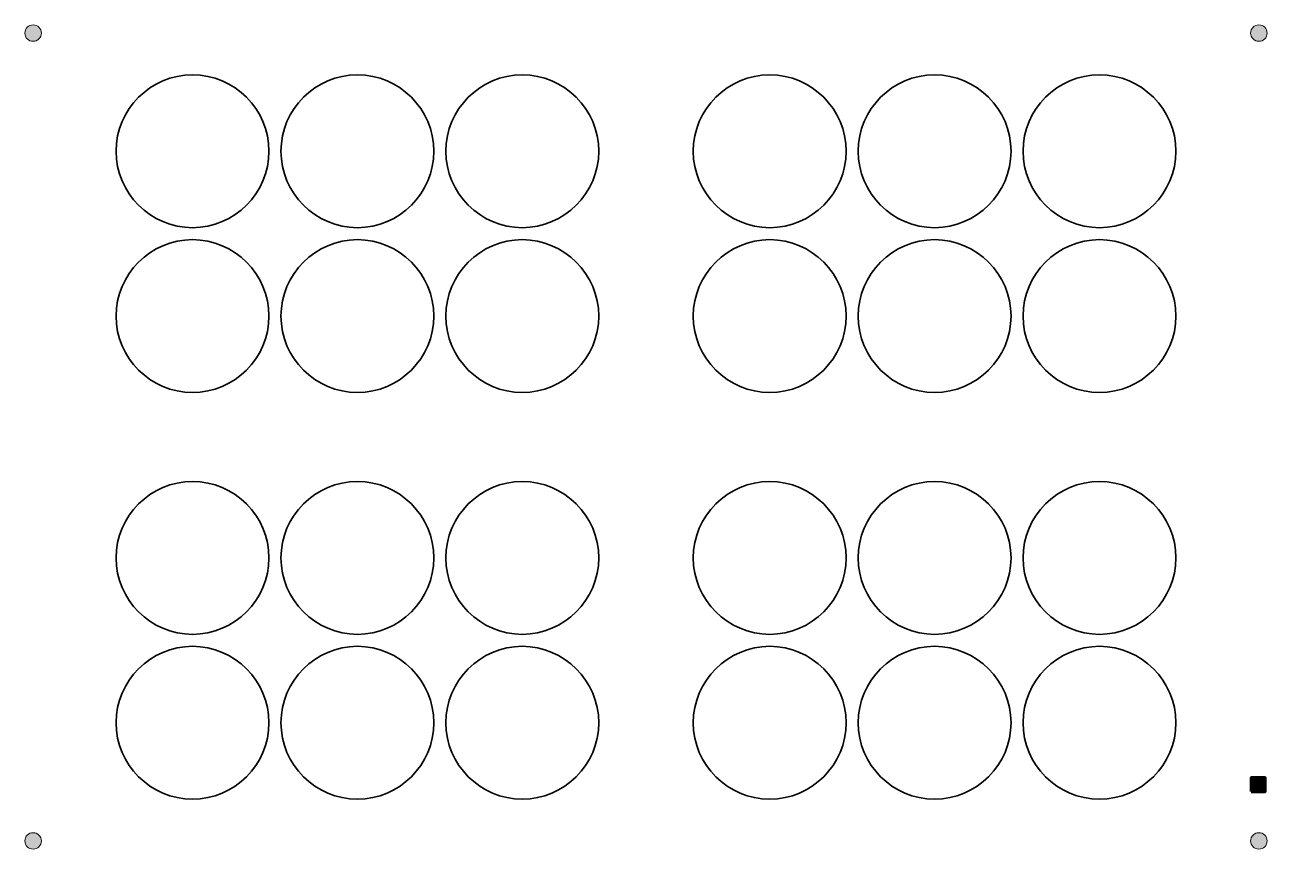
# Model space of a CAD drawing. Header units: inches. Extents: x 15 to 467, y 15 to 315.
import ezdxf

# ---------------------------------------------------------------- set-up
doc = ezdxf.new("R2010")
doc.units = ezdxf.units.IN
doc.header["$MEASUREMENT"] = 0
doc.layers.add('Layer 1', color=7, linetype='Continuous')

msp = doc.modelspace()

# ---------------------------------------------------------------- hatches: boundary and pattern name
at = {"layer": 'Layer 1', "true_color": 0x231f20}
h = msp.add_hatch(color=250, dxfattribs=at)
h.dxf.hatch_style = 2
edge = h.paths.add_edge_path()
edge.add_spline(control_points=[(18, 309), (19.66, 309), (21, 310.34), (21, 312), (21, 313.66), (19.66, 315), (18, 315), (16.34, 315), (15, 313.66), (15, 312), (15, 310.34), (16.34, 309), (18, 309)], knot_values=[0, 0, 0, 0, 1, 1, 1, 2, 2, 2, 3, 3, 3, 4, 4, 4, 4], degree=3, periodic=1)
h = msp.add_hatch(color=250, dxfattribs=at)
h.dxf.hatch_style = 2
edge = h.paths.add_edge_path()
edge.add_spline(control_points=[(464, 309), (465.66, 309), (467, 310.34), (467, 312), (467, 313.66), (465.66, 315), (464, 315), (462.34, 315), (461, 313.66), (461, 312), (461, 310.34), (462.34, 309), (464, 309)], knot_values=[0, 0, 0, 0, 1, 1, 1, 2, 2, 2, 3, 3, 3, 4, 4, 4, 4], degree=3, periodic=1)
h = msp.add_hatch(color=250, dxfattribs=at)
h.dxf.hatch_style = 2
h.paths.add_polyline_path([(461.24, 35.99), (466.24, 35.99), (466.24, 40.99), (461.24, 40.99)])
h = msp.add_hatch(color=250, dxfattribs=at)
h.dxf.hatch_style = 2
edge = h.paths.add_edge_path()
edge.add_spline(control_points=[(18, 15), (19.66, 15), (21, 16.34), (21, 18), (21, 19.66), (19.66, 21), (18, 21), (16.34, 21), (15, 19.66), (15, 18), (15, 16.34), (16.34, 15), (18, 15)], knot_values=[0, 0, 0, 0, 1, 1, 1, 2, 2, 2, 3, 3, 3, 4, 4, 4, 4], degree=3, periodic=1)
h = msp.add_hatch(color=250, dxfattribs=at)
h.dxf.hatch_style = 2
edge = h.paths.add_edge_path()
edge.add_spline(control_points=[(464, 15), (465.66, 15), (467, 16.34), (467, 18), (467, 19.66), (465.66, 21), (464, 21), (462.34, 21), (461, 19.66), (461, 18), (461, 16.34), (462.34, 15), (464, 15)], knot_values=[0, 0, 0, 0, 1, 1, 1, 2, 2, 2, 3, 3, 3, 4, 4, 4, 4], degree=3, periodic=1)

# ---------------------------------------------------------------- linework, layer by layer
at = {"layer": 'Layer 1', "lineweight": 0}
msp.add_lwpolyline([(461.24, 35.99), (466.24, 35.99), (466.24, 40.99), (461.24, 40.99), (461.24, 35.99)], dxfattribs=at)
at = {"layer": 'Layer 1', "color": 18, "lineweight": 100, "true_color": 0x000000}
msp.add_lwpolyline([(461.24, 35.99), (466.24, 35.99), (466.24, 40.99), (461.24, 40.99), (461.24, 35.99)], dxfattribs=at)
at = {"layer": 'Layer 1', "lineweight": 0}
for points in [[(18, 309), (19.66, 309), (21, 310.34), (21, 312), (21, 313.66), (19.66, 315), (18, 315), (16.34, 315), (15, 313.66), (15, 312), (15, 310.34), (16.34, 309), (18, 309)], [(464, 309), (465.66, 309), (467, 310.34), (467, 312), (467, 313.66), (465.66, 315), (464, 315), (462.34, 315), (461, 313.66), (461, 312), (461, 310.34), (462.34, 309), (464, 309)], [(18, 15), (19.66, 15), (21, 16.34), (21, 18), (21, 19.66), (19.66, 21), (18, 21), (16.34, 21), (15, 19.66), (15, 18), (15, 16.34), (16.34, 15), (18, 15)], [(464, 15), (465.66, 15), (467, 16.34), (467, 18), (467, 19.66), (465.66, 21), (464, 21), (462.34, 21), (461, 19.66), (461, 18), (461, 16.34), (462.34, 15), (464, 15)]]:
    msp.add_open_spline(points, degree=3, knots=[0, 0, 0, 0, 1, 1, 1, 2, 2, 2, 3, 3, 3, 4, 4, 4, 4], dxfattribs=at)
at = {"layer": 'Layer 1', "color": 240, "lineweight": 35, "true_color": 0xed1c24}
for points in [[(76.01, 241.18), (91.27, 241.18), (103.83, 253.74), (103.83, 269), (103.83, 284.26), (91.27, 296.82), (76.01, 296.82), (60.75, 296.82), (48.19, 284.26), (48.19, 269), (48.19, 253.74), (60.75, 241.18), (76.01, 241.18)], [(136, 241.18), (151.26, 241.18), (163.82, 253.74), (163.82, 269), (163.82, 284.26), (151.26, 296.82), (136, 296.82), (120.74, 296.82), (108.18, 284.26), (108.18, 269), (108.18, 253.74), (120.74, 241.18), (136, 241.18)], [(195.99, 241.18), (211.26, 241.18), (223.81, 253.74), (223.81, 269), (223.81, 284.26), (211.26, 296.82), (195.99, 296.82), (180.73, 296.82), (168.17, 284.26), (168.17, 269), (168.17, 253.74), (180.73, 241.18), (195.99, 241.18)], [(286.01, 241.18), (301.27, 241.18), (313.83, 253.74), (313.83, 269), (313.83, 284.26), (301.27, 296.82), (286.01, 296.82), (270.74, 296.82), (258.18, 284.26), (258.18, 269), (258.18, 253.74), (270.74, 241.18), (286.01, 241.18)], [(346, 241.18), (361.26, 241.18), (373.82, 253.74), (373.82, 269), (373.82, 284.26), (361.26, 296.82), (346, 296.82), (330.74, 296.82), (318.18, 284.26), (318.18, 269), (318.18, 253.74), (330.74, 241.18), (346, 241.18)], [(405.99, 241.18), (421.25, 241.18), (433.81, 253.74), (433.81, 269), (433.81, 284.26), (421.25, 296.82), (405.99, 296.82), (390.73, 296.82), (378.17, 284.26), (378.17, 269), (378.17, 253.74), (390.73, 241.18), (405.99, 241.18)], [(76.01, 181.18), (91.27, 181.18), (103.83, 193.74), (103.83, 209), (103.83, 224.26), (91.27, 236.82), (76.01, 236.82), (60.75, 236.82), (48.19, 224.26), (48.19, 209), (48.19, 193.74), (60.75, 181.18), (76.01, 181.18)], [(136, 181.18), (151.26, 181.18), (163.82, 193.74), (163.82, 209), (163.82, 224.26), (151.26, 236.82), (136, 236.82), (120.74, 236.82), (108.18, 224.26), (108.18, 209), (108.18, 193.74), (120.74, 181.18), (136, 181.18)], [(195.99, 181.18), (211.26, 181.18), (223.81, 193.74), (223.81, 209), (223.81, 224.26), (211.26, 236.82), (195.99, 236.82), (180.73, 236.82), (168.17, 224.26), (168.17, 209), (168.17, 193.74), (180.73, 181.18), (195.99, 181.18)], [(286.01, 181.18), (301.27, 181.18), (313.83, 193.74), (313.83, 209), (313.83, 224.26), (301.27, 236.82), (286.01, 236.82), (270.74, 236.82), (258.18, 224.26), (258.18, 209), (258.18, 193.74), (270.74, 181.18), (286.01, 181.18)], [(346, 181.18), (361.26, 181.18), (373.82, 193.74), (373.82, 209), (373.82, 224.26), (361.26, 236.82), (346, 236.82), (330.74, 236.82), (318.18, 224.26), (318.18, 209), (318.18, 193.74), (330.74, 181.18), (346, 181.18)], [(405.99, 181.18), (421.25, 181.18), (433.81, 193.74), (433.81, 209), (433.81, 224.26), (421.25, 236.82), (405.99, 236.82), (390.73, 236.82), (378.17, 224.26), (378.17, 209), (378.17, 193.74), (390.73, 181.18), (405.99, 181.18)], [(76.01, 93.18), (91.27, 93.18), (103.83, 105.74), (103.83, 121), (103.83, 136.26), (91.27, 148.82), (76.01, 148.82), (60.75, 148.82), (48.19, 136.26), (48.19, 121), (48.19, 105.74), (60.75, 93.18), (76.01, 93.18)], [(136, 93.18), (151.26, 93.18), (163.82, 105.74), (163.82, 121), (163.82, 136.26), (151.26, 148.82), (136, 148.82), (120.74, 148.82), (108.18, 136.26), (108.18, 121), (108.18, 105.74), (120.74, 93.18), (136, 93.18)], [(195.99, 93.18), (211.26, 93.18), (223.81, 105.74), (223.81, 121), (223.81, 136.26), (211.26, 148.82), (195.99, 148.82), (180.73, 148.82), (168.17, 136.26), (168.17, 121), (168.17, 105.74), (180.73, 93.18), (195.99, 93.18)], [(286.01, 93.18), (301.27, 93.18), (313.83, 105.74), (313.83, 121), (313.83, 136.26), (301.27, 148.82), (286.01, 148.82), (270.74, 148.82), (258.18, 136.26), (258.18, 121), (258.18, 105.74), (270.74, 93.18), (286.01, 93.18)], [(346, 93.18), (361.26, 93.18), (373.82, 105.74), (373.82, 121), (373.82, 136.26), (361.26, 148.82), (346, 148.82), (330.74, 148.82), (318.18, 136.26), (318.18, 121), (318.18, 105.74), (330.74, 93.18), (346, 93.18)], [(405.99, 93.18), (421.25, 93.18), (433.81, 105.74), (433.81, 121), (433.81, 136.26), (421.25, 148.82), (405.99, 148.82), (390.73, 148.82), (378.17, 136.26), (378.17, 121), (378.17, 105.74), (390.73, 93.18), (405.99, 93.18)], [(76.01, 33.18), (91.27, 33.18), (103.83, 45.74), (103.83, 61), (103.83, 76.26), (91.27, 88.82), (76.01, 88.82), (60.75, 88.82), (48.19, 76.26), (48.19, 61), (48.19, 45.74), (60.75, 33.18), (76.01, 33.18)], [(136, 33.18), (151.26, 33.18), (163.82, 45.74), (163.82, 61), (163.82, 76.26), (151.26, 88.82), (136, 88.82), (120.74, 88.82), (108.18, 76.26), (108.18, 61), (108.18, 45.74), (120.74, 33.18), (136, 33.18)], [(195.99, 33.18), (211.26, 33.18), (223.81, 45.74), (223.81, 61), (223.81, 76.26), (211.26, 88.82), (195.99, 88.82), (180.73, 88.82), (168.17, 76.26), (168.17, 61), (168.17, 45.74), (180.73, 33.18), (195.99, 33.18)], [(286.01, 33.18), (301.27, 33.18), (313.83, 45.74), (313.83, 61), (313.83, 76.26), (301.27, 88.82), (286.01, 88.82), (270.74, 88.82), (258.18, 76.26), (258.18, 61), (258.18, 45.74), (270.74, 33.18), (286.01, 33.18)], [(346, 33.18), (361.26, 33.18), (373.82, 45.74), (373.82, 61), (373.82, 76.26), (361.26, 88.82), (346, 88.82), (330.74, 88.82), (318.18, 76.26), (318.18, 61), (318.18, 45.74), (330.74, 33.18), (346, 33.18)], [(405.99, 33.18), (421.25, 33.18), (433.81, 45.74), (433.81, 61), (433.81, 76.26), (421.25, 88.82), (405.99, 88.82), (390.73, 88.82), (378.17, 76.26), (378.17, 61), (378.17, 45.74), (390.73, 33.18), (405.99, 33.18)]]:
    msp.add_open_spline(points, degree=3, knots=[0, 0, 0, 0, 1, 1, 1, 2, 2, 2, 3, 3, 3, 4, 4, 4, 4], dxfattribs=at)

doc.saveas('drawing.dxf')
